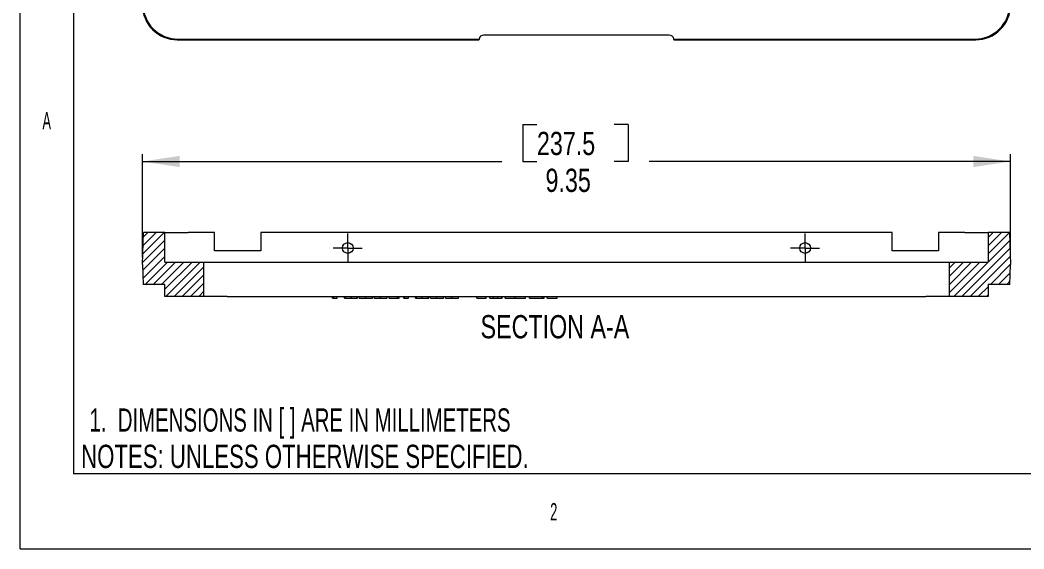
# Model space of a CAD drawing. Header units: inches. Extents: x 0 to 11, y 0 to 8.5.
# Drawn here: x 0 to 5.41, y 0 to 2.85 of the extents above; entities that cross this region are included whole.
import ezdxf

# ---------------------------------------------------------------- set-up
doc = ezdxf.new("R2010")
doc.units = ezdxf.units.IN
doc.header["$MEASUREMENT"] = 0
doc.layers.add('SLD-0', color=7, linetype='Continuous', lineweight=0)
doc.styles.add('SLDTEXTSTYLE0', font='TXT', dxfattribs={"width": 0.714844})
doc.styles.add('SLDTEXTSTYLE1', font='TXT', dxfattribs={"width": 0.65625})
doc.styles.add('SLDTEXTSTYLE2', font='TXT', dxfattribs={"width": 0.75})
doc.styles.add('SLDTEXTSTYLE6', font='TXT', dxfattribs={"width": 0.552632})
doc.dimstyles.new('SLDDIMSTYLE0', dxfattribs={"dimtxt": 0.166667, "dimasz": 0.2, "dimexe": 0, "dimexo": 0.0625, "dimgap": 0.041667, "dimtad": 0, "dimtih": 1, "dimtoh": 1, "dimlfac": 2, "dimzin": 12, "dimdsep": 46, "dimtxsty": 'SLDTEXTSTYLE2', "dimsah": 1, "dimcen": 0.09, "dimadec": 0, "dimazin": 0, "dimtfac": 1, "dimtofl": 0, "dimtmove": 0, "dimatfit": 3, "dimfxl": 1, "dimtolj": 1, "dimtzin": 12, "dimarcsym": 0})
doc.dimstyles.new('SLDDIMSTYLE1', dxfattribs={"dimtxt": 0.166667, "dimasz": 0.2, "dimexe": 0, "dimexo": 0.0625, "dimgap": 0.041667, "dimtad": 0, "dimtih": 1, "dimtoh": 1, "dimlfac": 2, "dimzin": 4, "dimdsep": 46, "dimtxsty": 'SLDTEXTSTYLE2', "dimsah": 1, "dimcen": 0.09, "dimadec": 0, "dimazin": 0, "dimtfac": 1, "dimtofl": 0, "dimtmove": 0, "dimatfit": 3, "dimfxl": 1, "dimtolj": 1, "dimtzin": 12, "dimarcsym": 0})

# ---------------------------------------------------------------- blocks, each defined once
blk = doc.blocks.new('*D6')
at = {"layer": 'SLD-0'}
for p, q in [((5.8135, 3.6671), (5.8135, 3.9671)), ((5.1607, 3.6671), (5.8528, 3.6671)), ((5.5759, 3.5289), (5.5759, 3.3303)), ((5.5759, 3.5289), (5.6519, 3.5289)), ((6.051, 3.5289), (5.975, 3.5289)), ((6.051, 3.5289), (6.051, 3.3303)), ((5.5759, 3.3303), (5.6519, 3.3303)), ((6.051, 3.3303), (5.975, 3.3303)), ((4.5357, 2.9671), (5.8528, 2.9671)), ((5.8135, 2.9671), (5.8135, 2.6671))]:
    blk.add_line(p, q, dxfattribs=at)
for points in [[(5.8135, 3.6671), (5.8435, 3.8671), (5.7835, 3.8671)], [(5.8135, 2.9671), (5.7835, 2.7671), (5.8435, 2.7671)]]:
    blk.add_solid(points, dxfattribs=at)
at = {"layer": 'SLD-0', "char_height": 0.125, "attachment_point": 1, "style": 'SLDTEXTSTYLE2'}
for s, insert in [('35.6', (5.6519, 3.49)), ('1.40', (5.6519, 3.2914))]:
    blk.add_mtext(s, dxfattribs=dict(at, insert=insert))
blk = doc.blocks.new('*D16')
at = {"layer": 'SLD-0'}
for p, q in [((2.7076, 2.2852), (2.7076, 2.0866)), ((2.7076, 2.2852), (2.7835, 2.2852)), ((3.275, 2.2852), (3.199, 2.2852)), ((3.275, 2.2852), (3.275, 2.0866)), ((0.6588, 1.5715), (0.6588, 2.126)), ((5.3338, 1.5715), (5.3338, 2.126)), ((0.6588, 2.0866), (2.5944, 2.0866)), ((2.7076, 2.0866), (2.7835, 2.0866)), ((3.275, 2.0866), (3.199, 2.0866)), ((5.3338, 2.0866), (3.3882, 2.0866))]:
    blk.add_line(p, q, dxfattribs=at)
for points in [[(0.6588, 2.0866), (0.8588, 2.0566), (0.8588, 2.1166)], [(5.3338, 2.0866), (5.1338, 2.1166), (5.1338, 2.0566)]]:
    blk.add_solid(points, dxfattribs=at)
at = {"layer": 'SLD-0', "char_height": 0.125, "attachment_point": 1, "style": 'SLDTEXTSTYLE2'}
for s, insert in [('237.5', (2.7835, 2.2463)), ('9.35', (2.8297, 2.0477))]:
    blk.add_mtext(s, dxfattribs=dict(at, insert=insert))
blk = doc.blocks.new('SW_CENTERMARKSYMBOL_1')
at = {"color": 7, "linetype": 'Continuous', "lineweight": 0}
for p, q in [((0, 0.0492), (0, 0.0782)), ((-0.0492, 0), (-0.0782, 0)), ((0, 0), (-0.0492, 0)), ((0, 0), (0, 0.0492)), ((0, 0), (0, -0.0492)), ((0, 0), (0.0492, 0)), ((0.0492, 0), (0.0782, 0)), ((0, -0.0492), (0, -0.0782))]:
    blk.add_line(p, q, dxfattribs=at)
blk = doc.blocks.new('SW_CENTERMARKSYMBOL_2')
at = {"color": 7, "linetype": 'Continuous', "lineweight": 0}
for p, q in [((0, 0.0492), (0, 0.0782)), ((-0.0492, 0), (-0.0782, 0)), ((0, 0), (-0.0492, 0)), ((0, 0), (0, 0.0492)), ((0, 0), (0, -0.0492)), ((0, 0), (0.0492, 0)), ((0.0492, 0), (0.0782, 0)), ((0, -0.0492), (0, -0.0782))]:
    blk.add_line(p, q, dxfattribs=at)

msp = doc.modelspace()

# ---------------------------------------------------------------- hatches: boundary and pattern name
at = {"linetype": 'Continuous', "lineweight": 0}
h = msp.add_hatch(dxfattribs=at)
h.set_pattern_fill('ANSI31', scale=0.25, style=0)
h.paths.add_polyline_path([(0.66256, 1.42462), (0.77983, 1.42462), (0.77983, 1.35962), (0.98981, 1.35962), (0.98981, 1.54462), (0.77983, 1.54462), (0.77983, 1.70462), (0.66483, 1.70462), (0.65881, 1.53212)], flags=0)
h = msp.add_hatch(dxfattribs=at)
h.set_pattern_fill('ANSI31', scale=0.25, style=0)
h.paths.add_polyline_path([(5.21278, 1.42462), (5.33005, 1.42462), (5.33381, 1.53212), (5.32778, 1.70462), (5.21278, 1.70462), (5.21278, 1.54462), (5.00281, 1.54462), (5.00281, 1.35962), (5.21278, 1.35962)], flags=0)

# ---------------------------------------------------------------- linework, layer by layer
at = {"color": 7, "linetype": 'Continuous', "lineweight": 15}
for p, q in [((3.49621, 2.76709), (2.4964, 2.76709)), ((0.84619, 2.74209), (2.47131, 2.74209)), ((0.84995, 2.74584), (2.47168, 2.74584)), ((2.47131, 2.74209), (2.4715, 2.74427)), ((3.52093, 2.74584), (5.14267, 2.74584)), ((3.52111, 2.74427), (3.52131, 2.74209)), ((3.52131, 2.74209), (5.14642, 2.74209)), ((0.65881, 1.53212), (0.66483, 1.70462)), ((0.77983, 1.70462), (0.66483, 1.70462)), ((0.77983, 1.54462), (0.77983, 1.70462)), ((0.77983, 1.70462), (0.90483, 1.70462)), ((1.04631, 1.70462), (0.90483, 1.70462)), ((1.04631, 1.60462), (1.04631, 1.70462)), ((1.29631, 1.70462), (1.29631, 1.60462)), ((4.69631, 1.70462), (1.29631, 1.70462)), ((4.69631, 1.60462), (4.69631, 1.70462)), ((4.94631, 1.70462), (4.94631, 1.60462)), ((5.08778, 1.70462), (4.94631, 1.70462)), ((5.08778, 1.70462), (5.21278, 1.70462)), ((5.21278, 1.70462), (5.21278, 1.54462)), ((5.32778, 1.70462), (5.21278, 1.70462)), ((5.32778, 1.70462), (5.33381, 1.53212)), ((1.29631, 1.60462), (1.04631, 1.60462)), ((4.94631, 1.60462), (4.69631, 1.60462)), ((0.65881, 1.53212), (0.66256, 1.42462)), ((0.77983, 1.54462), (0.98981, 1.54462)), ((0.98981, 1.35962), (0.98981, 1.54462)), ((0.98981, 1.54462), (1.11481, 1.54462)), ((1.11481, 1.54462), (4.87781, 1.54462)), ((4.87781, 1.54462), (5.00281, 1.54462)), ((5.00281, 1.54462), (5.00281, 1.35962)), ((5.00281, 1.54462), (5.21278, 1.54462)), ((5.33005, 1.42462), (5.33381, 1.53212)), ((0.77983, 1.42462), (0.66256, 1.42462)), ((0.77983, 1.35962), (0.77983, 1.42462)), ((5.21278, 1.42462), (5.21278, 1.35962)), ((5.33005, 1.42462), (5.21278, 1.42462)), ((0.98981, 1.35962), (0.77983, 1.35962)), ((1.11481, 1.35962), (0.98981, 1.35962)), ((1.11481, 1.35962), (4.87781, 1.35962)), ((1.68259, 1.34962), (1.68259, 1.35962)), ((1.68871, 1.34962), (1.68871, 1.35962)), ((1.70797, 1.34962), (1.70797, 1.35962)), ((1.74669, 1.34962), (1.74669, 1.35962)), ((1.7507, 1.34962), (1.7507, 1.35962)), ((1.78467, 1.34962), (1.78467, 1.35962)), ((1.81614, 1.34962), (1.81614, 1.35962)), ((1.81747, 1.34962), (1.81747, 1.35962)), ((1.82682, 1.34962), (1.82682, 1.35962)), ((1.86165, 1.34962), (1.86165, 1.35962)), ((1.8976, 1.34962), (1.8976, 1.35962)), ((1.90695, 1.34962), (1.90695, 1.35962)), ((1.94178, 1.34962), (1.94178, 1.35962)), ((1.97773, 1.34962), (1.97773, 1.35962)), ((1.98841, 1.34962), (1.98841, 1.35962)), ((2.03198, 1.34962), (2.03198, 1.35962)), ((2.04183, 1.34962), (2.04183, 1.35962)), ((2.06587, 1.34962), (2.06587, 1.35962)), ((2.07199, 1.34962), (2.07199, 1.35962)), ((2.09125, 1.34962), (2.09125, 1.35962)), ((2.12997, 1.34962), (2.12997, 1.35962)), ((2.13398, 1.34962), (2.13398, 1.35962)), ((2.16499, 1.34962), (2.16499, 1.35962)), ((2.19541, 1.34962), (2.19541, 1.35962)), ((2.20075, 1.34962), (2.20075, 1.35962)), ((2.2101, 1.34962), (2.2101, 1.35962)), ((2.24493, 1.34962), (2.24493, 1.35962)), ((2.28088, 1.34962), (2.28088, 1.35962)), ((2.29023, 1.34962), (2.29023, 1.35962)), ((2.32506, 1.34962), (2.32506, 1.35962)), ((2.36101, 1.34962), (2.36101, 1.35962)), ((2.45983, 1.34962), (2.45983, 1.35962)), ((2.51058, 1.34962), (2.51058, 1.35962)), ((2.52928, 1.34962), (2.52928, 1.35962)), ((2.55013, 1.34962), (2.55013, 1.35962)), ((2.57373, 1.34962), (2.57373, 1.35962)), ((2.59472, 1.34962), (2.59472, 1.35962)), ((2.59605, 1.34962), (2.59605, 1.35962)), ((2.61208, 1.34962), (2.61208, 1.35962)), ((2.66617, 1.34962), (2.66617, 1.35962)), ((2.72159, 1.34962), (2.72159, 1.35962)), ((2.74295, 1.34962), (2.74295, 1.35962)), ((2.74492, 1.34962), (2.74492, 1.35962)), ((2.81373, 1.34962), (2.81373, 1.35962)), ((2.82308, 1.34962), (2.82308, 1.35962)), ((2.83777, 1.34962), (2.83777, 1.35962)), ((2.89253, 1.34962), (2.89253, 1.35962)), ((5.00281, 1.35962), (4.87781, 1.35962)), ((5.21278, 1.35962), (5.00281, 1.35962)), ((1.68259, 1.34962), (1.68871, 1.34962)), ((1.68871, 1.34962), (1.70797, 1.34962)), ((1.74669, 1.34962), (1.7507, 1.34962)), ((1.81614, 1.34962), (1.81747, 1.34962)), ((1.98841, 1.34962), (2.03198, 1.34962)), ((2.03198, 1.34962), (2.04183, 1.34962)), ((2.06587, 1.34962), (2.07199, 1.34962)), ((2.07199, 1.34962), (2.09125, 1.34962)), ((2.12997, 1.34962), (2.13398, 1.34962)), ((2.45983, 1.34962), (2.51058, 1.34962)), ((2.52928, 1.34962), (2.55013, 1.34962)), ((2.59472, 1.34962), (2.59605, 1.34962)), ((2.74295, 1.34962), (2.74492, 1.34962)), ((2.74492, 1.34962), (2.81373, 1.34962)), ((2.81373, 1.34962), (2.82308, 1.34962)), ((2.83777, 1.34962), (2.89253, 1.34962))]:
    msp.add_line(p, q, dxfattribs=at)
for centre in [(1.76483, 1.62062), (4.22778, 1.62062)]:
    msp.add_circle(centre, 0.029, dxfattribs=at)
for centre, radius, start, end in [((0.84615, 2.92944), 0.18735, 179.98801, 270.01199), ((0.84991, 2.93319), 0.18735, 179.98797, 270.01203), ((5.1427, 2.93319), 0.18735, 269.98797, 0.01203), ((5.14646, 2.92944), 0.18735, 269.98801, 0.01199), ((2.4964, 2.74209), 0.025, 90, 171.36384), ((3.49621, 2.74209), 0.025, 8.63616, 90), ((2.4964, 2.74209), 0.025, 171.36433, 175.00061), ((3.49621, 2.74209), 0.025, 4.99939, 8.63567)]:
    msp.add_arc(centre, radius, start, end, dxfattribs=at)
for points, knots in [([(1.7507, 1.34962), (1.75076, 1.34962), (1.75088, 1.34962), (1.75144, 1.34962), (1.75224, 1.34962), (1.75338, 1.34962), (1.75478, 1.34962), (1.75647, 1.34962), (1.75847, 1.34962), (1.76074, 1.34962), (1.7632, 1.34962), (1.76586, 1.34962), (1.76866, 1.34962), (1.77157, 1.34962), (1.77465, 1.34962), (1.77786, 1.34962), (1.78122, 1.34962), (1.78351, 1.34962), (1.78467, 1.34962)], [0, 0, 0, 0, 0.0687908, 0.1351033, 0.1989787, 0.2619043, 0.323495, 0.3851954, 0.4469692, 0.5097648, 0.5722506, 0.6334052, 0.6932512, 0.7525832, 0.8125793, 0.8732751, 0.9355499, 1, 1, 1, 1]), ([(1.78467, 1.34962), (1.78581, 1.34962), (1.78806, 1.34962), (1.79133, 1.34962), (1.79445, 1.34962), (1.79741, 1.34962), (1.80017, 1.34962), (1.80278, 1.34962), (1.80524, 1.34962), (1.80746, 1.34962), (1.8095, 1.34962), (1.81126, 1.34962), (1.81277, 1.34962), (1.81402, 1.34962), (1.81495, 1.34962), (1.81565, 1.34962), (1.81605, 1.34962), (1.81611, 1.34962), (1.81614, 1.34962)], [0, 0, 0, 0, 0.0694755, 0.1365168, 0.2007888, 0.2638297, 0.325735, 0.3872907, 0.4495092, 0.5129678, 0.5762752, 0.6375801, 0.6979026, 0.7571721, 0.8165985, 0.8766532, 0.9372896, 1, 1, 1, 1]), ([(1.82682, 1.34962), (1.82683, 1.34962), (1.82685, 1.34962), (1.82706, 1.34962), (1.82741, 1.34962), (1.82789, 1.34962), (1.82848, 1.34962), (1.82926, 1.34962), (1.83014, 1.34962), (1.83117, 1.34962), (1.83233, 1.34962), (1.8336, 1.34962), (1.83501, 1.34962), (1.8365, 1.34962), (1.83812, 1.34962), (1.83982, 1.34962), (1.84168, 1.34962), (1.84363, 1.34962), (1.84568, 1.34962), (1.84779, 1.34962), (1.84995, 1.34962), (1.85218, 1.34962), (1.85447, 1.34962), (1.85681, 1.34962), (1.85921, 1.34962), (1.86083, 1.34962), (1.86165, 1.34962)], [0, 0, 0, 0, 0.0685946, 0.133246, 0.1943126, 0.2512792, 0.3045134, 0.3542349, 0.4004806, 0.4434108, 0.4840149, 0.5232523, 0.5610424, 0.5979002, 0.6335185, 0.6683144, 0.7024957, 0.7366854, 0.7702932, 0.8034373, 0.835913, 0.8684602, 0.9008465, 0.9334665, 0.9662576, 1, 1, 1, 1]), ([(1.86165, 1.34962), (1.86248, 1.34962), (1.86412, 1.34962), (1.86656, 1.34962), (1.86894, 1.34962), (1.87125, 1.34962), (1.87352, 1.34962), (1.87572, 1.34962), (1.87787, 1.34962), (1.87993, 1.34962), (1.88193, 1.34962), (1.88382, 1.34962), (1.8856, 1.34962), (1.88728, 1.34962), (1.88883, 1.34962), (1.89031, 1.34962), (1.89163, 1.34962), (1.8929, 1.34962), (1.894, 1.34962), (1.89499, 1.34962), (1.89579, 1.34962), (1.89645, 1.34962), (1.89697, 1.34962), (1.89735, 1.34962), (1.89755, 1.34962), (1.89758, 1.34962), (1.8976, 1.34962)], [0, 0, 0, 0, 0.0337881, 0.0671939, 0.0998624, 0.1325666, 0.1651512, 0.1979132, 0.231319, 0.2650833, 0.2992553, 0.3343986, 0.3699428, 0.4062836, 0.4440638, 0.4829977, 0.5233544, 0.5655366, 0.6096129, 0.6563908, 0.7058855, 0.7583245, 0.8138318, 0.8727946, 0.9347222, 1, 1, 1, 1]), ([(1.90695, 1.34962), (1.90696, 1.34962), (1.90698, 1.34962), (1.90719, 1.34962), (1.90754, 1.34962), (1.90802, 1.34962), (1.90861, 1.34962), (1.90939, 1.34962), (1.91027, 1.34962), (1.9113, 1.34962), (1.91246, 1.34962), (1.91372, 1.34962), (1.91514, 1.34962), (1.91663, 1.34962), (1.91825, 1.34962), (1.91995, 1.34962), (1.92181, 1.34962), (1.92376, 1.34962), (1.92581, 1.34962), (1.92791, 1.34962), (1.93008, 1.34962), (1.93231, 1.34962), (1.9346, 1.34962), (1.93694, 1.34962), (1.93934, 1.34962), (1.94096, 1.34962), (1.94178, 1.34962)], [0, 0, 0, 0, 0.0685946, 0.133246, 0.1943126, 0.2512792, 0.3045134, 0.3542349, 0.4004806, 0.4434108, 0.4840149, 0.5232523, 0.5610424, 0.5979002, 0.6335185, 0.6683144, 0.7024957, 0.7366854, 0.7702932, 0.8034373, 0.835913, 0.8684602, 0.9008465, 0.9334665, 0.9662576, 1, 1, 1, 1]), ([(1.94178, 1.34962), (1.94261, 1.34962), (1.94425, 1.34962), (1.94669, 1.34962), (1.94907, 1.34962), (1.95138, 1.34962), (1.95365, 1.34962), (1.95585, 1.34962), (1.958, 1.34962), (1.96006, 1.34962), (1.96206, 1.34962), (1.96395, 1.34962), (1.96572, 1.34962), (1.96741, 1.34962), (1.96896, 1.34962), (1.97044, 1.34962), (1.97176, 1.34962), (1.97303, 1.34962), (1.97413, 1.34962), (1.97512, 1.34962), (1.97592, 1.34962), (1.97658, 1.34962), (1.9771, 1.34962), (1.97748, 1.34962), (1.97767, 1.34962), (1.97771, 1.34962), (1.97773, 1.34962)], [0, 0, 0, 0, 0.0337881, 0.0671939, 0.0998624, 0.1325666, 0.1651512, 0.1979132, 0.231319, 0.2650833, 0.2992553, 0.3343986, 0.3699428, 0.4062836, 0.4440638, 0.4829977, 0.5233544, 0.5655366, 0.6096129, 0.6563908, 0.7058855, 0.7583245, 0.8138318, 0.8727946, 0.9347222, 1, 1, 1, 1]), ([(2.13398, 1.34962), (2.13423, 1.34962), (2.13473, 1.34962), (2.13576, 1.34962), (2.13689, 1.34962), (2.13824, 1.34962), (2.13971, 1.34962), (2.1414, 1.34962), (2.14322, 1.34962), (2.14524, 1.34962), (2.14736, 1.34962), (2.1496, 1.34962), (2.15193, 1.34962), (2.15436, 1.34962), (2.15689, 1.34962), (2.15951, 1.34962), (2.16222, 1.34962), (2.16406, 1.34962), (2.16499, 1.34962)], [0, 0, 0, 0, 0.0726253, 0.1419766, 0.2089849, 0.2739569, 0.3368893, 0.398745, 0.4601159, 0.5208249, 0.5809945, 0.6401519, 0.6986225, 0.7572711, 0.8164267, 0.876254, 0.9371653, 1, 1, 1, 1]), ([(2.16499, 1.34962), (2.16635, 1.34962), (2.16904, 1.34962), (2.17299, 1.34962), (2.1768, 1.34962), (2.18043, 1.34962), (2.1838, 1.34962), (2.18679, 1.34962), (2.18938, 1.34962), (2.19155, 1.34962), (2.19325, 1.34962), (2.1945, 1.34962), (2.19526, 1.34962), (2.19536, 1.34962), (2.19541, 1.34962)], [0, 0, 0, 0, 0.0902542, 0.1785398, 0.266093, 0.354631, 0.4418862, 0.5257469, 0.6081136, 0.6901973, 0.7708215, 0.8483262, 0.9240117, 1, 1, 1, 1]), ([(2.19454, 1.34962), (2.19504, 1.34962), (2.19603, 1.34962), (2.19726, 1.34962), (2.19837, 1.34962), (2.19924, 1.34962), (2.19991, 1.34962), (2.20039, 1.34962), (2.20069, 1.34962), (2.20073, 1.34962), (2.20075, 1.34962)], [0, 0, 0, 0, 0.1281355, 0.2541727, 0.3781116, 0.5017123, 0.6239863, 0.7470956, 0.8728746, 1, 1, 1, 1]), ([(2.2101, 1.34962), (2.21011, 1.34962), (2.21013, 1.34962), (2.21034, 1.34962), (2.21069, 1.34962), (2.21117, 1.34962), (2.21176, 1.34962), (2.21254, 1.34962), (2.21342, 1.34962), (2.21445, 1.34962), (2.21561, 1.34962), (2.21688, 1.34962), (2.21829, 1.34962), (2.21978, 1.34962), (2.2214, 1.34962), (2.2231, 1.34962), (2.22496, 1.34962), (2.22691, 1.34962), (2.22896, 1.34962), (2.23107, 1.34962), (2.23323, 1.34962), (2.23546, 1.34962), (2.23775, 1.34962), (2.24009, 1.34962), (2.24249, 1.34962), (2.24411, 1.34962), (2.24493, 1.34962)], [0, 0, 0, 0, 0.0685946, 0.133246, 0.1943126, 0.2512792, 0.3045134, 0.3542349, 0.4004806, 0.4434108, 0.4840149, 0.5232523, 0.5610424, 0.5979002, 0.6335185, 0.6683144, 0.7024957, 0.7366854, 0.7702932, 0.8034373, 0.835913, 0.8684602, 0.9008465, 0.9334665, 0.9662576, 1, 1, 1, 1]), ([(2.24493, 1.34962), (2.24576, 1.34962), (2.2474, 1.34962), (2.24984, 1.34962), (2.25222, 1.34962), (2.25453, 1.34962), (2.2568, 1.34962), (2.259, 1.34962), (2.26115, 1.34962), (2.26321, 1.34962), (2.26521, 1.34962), (2.2671, 1.34962), (2.26888, 1.34962), (2.27056, 1.34962), (2.27211, 1.34962), (2.27359, 1.34962), (2.27491, 1.34962), (2.27618, 1.34962), (2.27728, 1.34962), (2.27827, 1.34962), (2.27907, 1.34962), (2.27973, 1.34962), (2.28025, 1.34962), (2.28063, 1.34962), (2.28083, 1.34962), (2.28086, 1.34962), (2.28088, 1.34962)], [0, 0, 0, 0, 0.0337881, 0.0671939, 0.0998624, 0.1325666, 0.1651512, 0.1979132, 0.231319, 0.2650833, 0.2992553, 0.3343986, 0.3699428, 0.4062836, 0.4440638, 0.4829977, 0.5233544, 0.5655366, 0.6096129, 0.6563908, 0.7058855, 0.7583245, 0.8138318, 0.8727946, 0.9347222, 1, 1, 1, 1]), ([(2.29023, 1.34962), (2.29024, 1.34962), (2.29026, 1.34962), (2.29047, 1.34962), (2.29082, 1.34962), (2.2913, 1.34962), (2.29189, 1.34962), (2.29267, 1.34962), (2.29355, 1.34962), (2.29458, 1.34962), (2.29574, 1.34962), (2.297, 1.34962), (2.29842, 1.34962), (2.29991, 1.34962), (2.30153, 1.34962), (2.30323, 1.34962), (2.30509, 1.34962), (2.30704, 1.34962), (2.30909, 1.34962), (2.31119, 1.34962), (2.31336, 1.34962), (2.31559, 1.34962), (2.31788, 1.34962), (2.32022, 1.34962), (2.32262, 1.34962), (2.32424, 1.34962), (2.32506, 1.34962)], [0, 0, 0, 0, 0.0685946, 0.133246, 0.1943126, 0.2512792, 0.3045134, 0.3542349, 0.4004806, 0.4434108, 0.4840149, 0.5232523, 0.5610424, 0.5979002, 0.6335185, 0.6683144, 0.7024957, 0.7366854, 0.7702932, 0.8034373, 0.835913, 0.8684602, 0.9008465, 0.9334665, 0.9662576, 1, 1, 1, 1]), ([(2.32506, 1.34962), (2.32589, 1.34962), (2.32753, 1.34962), (2.32997, 1.34962), (2.33235, 1.34962), (2.33466, 1.34962), (2.33693, 1.34962), (2.33913, 1.34962), (2.34128, 1.34962), (2.34334, 1.34962), (2.34534, 1.34962), (2.34723, 1.34962), (2.349, 1.34962), (2.35069, 1.34962), (2.35224, 1.34962), (2.35372, 1.34962), (2.35504, 1.34962), (2.35631, 1.34962), (2.35741, 1.34962), (2.3584, 1.34962), (2.3592, 1.34962), (2.35986, 1.34962), (2.36038, 1.34962), (2.36075, 1.34962), (2.36095, 1.34962), (2.36099, 1.34962), (2.36101, 1.34962)], [0, 0, 0, 0, 0.0337881, 0.0671939, 0.0998624, 0.1325666, 0.1651512, 0.1979132, 0.231319, 0.2650833, 0.2992553, 0.3343986, 0.3699428, 0.4062836, 0.4440638, 0.4829977, 0.5233544, 0.5655366, 0.6096129, 0.6563908, 0.7058855, 0.7583245, 0.8138318, 0.8727946, 0.9347222, 1, 1, 1, 1]), ([(2.55013, 1.34962), (2.55152, 1.34962), (2.55419, 1.34962), (2.55801, 1.34962), (2.56149, 1.34962), (2.56462, 1.34962), (2.56739, 1.34962), (2.56982, 1.34962), (2.5719, 1.34962), (2.57316, 1.34962), (2.57373, 1.34962)], [0, 0, 0, 0, 0.1762578, 0.3384344, 0.4848221, 0.6171576, 0.7346984, 0.8373852, 0.9263724, 1, 1, 1, 1]), ([(2.57373, 1.34962), (2.57449, 1.34962), (2.576, 1.34962), (2.57817, 1.34962), (2.58024, 1.34962), (2.58219, 1.34962), (2.58403, 1.34962), (2.58577, 1.34962), (2.58741, 1.34962), (2.58889, 1.34962), (2.59029, 1.34962), (2.59147, 1.34962), (2.59248, 1.34962), (2.59329, 1.34962), (2.59394, 1.34962), (2.5944, 1.34962), (2.59468, 1.34962), (2.5947, 1.34962), (2.59472, 1.34962)], [0, 0, 0, 0, 0.0642168, 0.1270638, 0.1887445, 0.2491321, 0.3094525, 0.3698267, 0.4306501, 0.4923519, 0.5540721, 0.6156898, 0.6767977, 0.738439, 0.8013169, 0.8651845, 0.9316413, 1, 1, 1, 1]), ([(2.61208, 1.34962), (2.61209, 1.34962), (2.61213, 1.34962), (2.61251, 1.34962), (2.61306, 1.34962), (2.61385, 1.34962), (2.61489, 1.34962), (2.61611, 1.34962), (2.6176, 1.34962), (2.61929, 1.34962), (2.62117, 1.34962), (2.62325, 1.34962), (2.62545, 1.34962), (2.62787, 1.34962), (2.63042, 1.34962), (2.63314, 1.34962), (2.63602, 1.34962), (2.63907, 1.34962), (2.64221, 1.34962), (2.64545, 1.34962), (2.64874, 1.34962), (2.65211, 1.34962), (2.65553, 1.34962), (2.65902, 1.34962), (2.66257, 1.34962), (2.66496, 1.34962), (2.66617, 1.34962)], [0, 0, 0, 0, 0.043209, 0.0858729, 0.12812, 0.170152, 0.2119176, 0.253753, 0.2960064, 0.3384434, 0.3810154, 0.4228205, 0.4640891, 0.5051258, 0.545975, 0.5869852, 0.6283386, 0.6700838, 0.7119916, 0.7530392, 0.7940494, 0.8348855, 0.8754983, 0.9165473, 0.9580038, 1, 1, 1, 1]), ([(2.66617, 1.34962), (2.66809, 1.34962), (2.67188, 1.34962), (2.67745, 1.34962), (2.68277, 1.34962), (2.68787, 1.34962), (2.69271, 1.34962), (2.69731, 1.34962), (2.70167, 1.34962), (2.70572, 1.34962), (2.70943, 1.34962), (2.7127, 1.34962), (2.71544, 1.34962), (2.71769, 1.34962), (2.71945, 1.34962), (2.72067, 1.34962), (2.72145, 1.34962), (2.72154, 1.34962), (2.72159, 1.34962)], [0, 0, 0, 0, 0.06657, 0.130749, 0.1934128, 0.2549894, 0.3161136, 0.3772618, 0.4394008, 0.5029706, 0.566525, 0.6282311, 0.6890906, 0.7493447, 0.8101696, 0.8716098, 0.9348692, 1, 1, 1, 1])]:
    msp.add_open_spline(points, degree=3, knots=knots, dxfattribs=at)
at = {"layer": 'SLD-0', "color": 179, "linetype": 'Continuous'}
for p, q in [((0, 0), (0, 8.5)), ((0.287, 8.0635), (0.287, 0.404)), ((10.7, 0.404), (0.287, 0.404)), ((0, 0), (11, 0))]:
    msp.add_line(p, q, dxfattribs=at)

# ---------------------------------------------------------------- block references
at = {"color": 7, "linetype": 'Continuous', "lineweight": 0}
for name, p in [('SW_CENTERMARKSYMBOL_1', (1.76483, 1.62062)), ('SW_CENTERMARKSYMBOL_2', (4.22778, 1.62062))]:
    msp.add_blockref(name, p, dxfattribs=at)

# ---------------------------------------------------------------- texts
at = {"layer": 'SLD-0', "attachment_point": 1}
for s, insert, char_height, style in [('A', (0.12048, 2.35302), 0.09375, 'SLDTEXTSTYLE6'), ('SECTION A-A', (2.47975, 1.25928), 0.125, 'SLDTEXTSTYLE2'), ('1.  DIMENSIONS IN [ ] ARE IN MILLIMETERS  ', (0.37389, 0.75689), 0.125, 'SLDTEXTSTYLE1'), ('NOTES: UNLESS OTHERWISE SPECIFIED.', (0.32881, 0.56098), 0.125, 'SLDTEXTSTYLE0'), ('2', (2.8547, 0.24705), 0.09375, 'SLDTEXTSTYLE6')]:
    msp.add_mtext(s, dxfattribs=dict(at, insert=insert, char_height=char_height, style=style))

# ---------------------------------------------------------------- dimensions: what is measured, and where the dimension line sits
at = {"layer": 'SLD-0'}
dim = msp.add_linear_dim(base=(5.81347, 3.66709), p1=(4.49631, 2.96709), p2=(5.12131, 3.66709), angle=90, dimstyle='SLDDIMSTYLE1', override={"dimtxt": 0.166667, "dimasz": 0.2, "dimexe": 0.03937, "dimexo": 0.03937, "dimgap": 0.06, "dimtad": 0, "dimtih": 1, "dimtoh": 1, "dimlfac": 2, "dimzin": 4, "dimtzin": 12}, dxfattribs=at)
dim.commit()
dim.dimension.update_dxf_attribs({"geometry": '*D6', "text_midpoint": (5.81347, 3.33033), "dimtype": 160})
dim = msp.add_linear_dim(base=(0.65881, 2.08661), p1=(5.33381, 1.53212), p2=(0.65881, 1.53212), dimstyle='SLDDIMSTYLE0', override={"dimtxt": 0.166667, "dimasz": 0.2, "dimexe": 0.03937, "dimexo": 0.03937, "dimgap": 0.06, "dimtad": 0, "dimtih": 1, "dimtoh": 1, "dimlfac": 2, "dimzin": 12, "dimtzin": 12}, dxfattribs=at)
dim.commit()
dim.dimension.update_dxf_attribs({"geometry": '*D16', "text_midpoint": (2.99129, 2.08661), "dimtype": 160})

doc.saveas('drawing.dxf')
